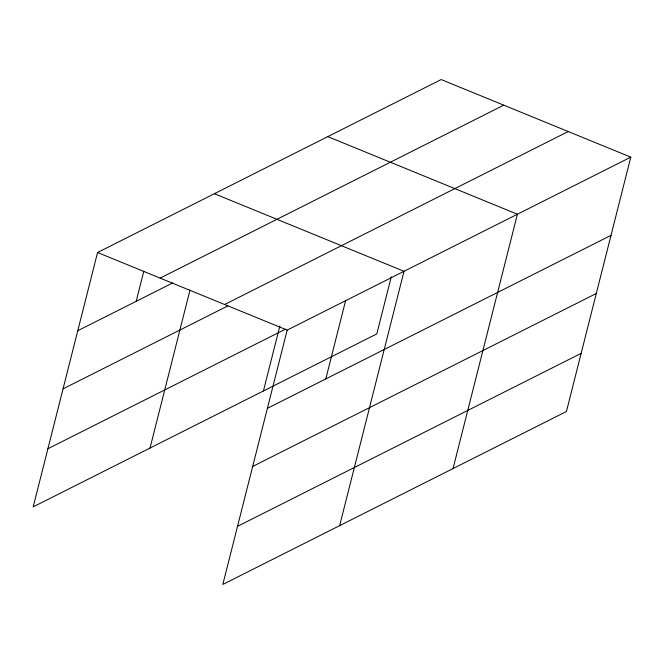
<?xml version="1.0" encoding="UTF-8"?>
<svg xmlns="http://www.w3.org/2000/svg" width="664" height="664" viewBox="0 0 664 664"><rect width="100%" height="100%" fill="white"/><g stroke="black" fill="none" stroke-linecap="round" stroke-linejoin="round"><path stroke-width="1" d="M630.8 157.144L287.18 330.108L222.822 584.444L566.442 411.489L630.8 157.144L441.178 79.555L97.558 252.511L33.2 506.856L376.82 333.892L391.27 276.78M136.178 301.332L143.797 271.252M150.031 448.051L190.028 289.969M263.425 390.971L279.901 325.866M325.8 378.928L345.595 300.701M339.653 525.639L404.011 271.294L214.389 193.705M453.047 468.56L517.405 214.223L327.784 136.626M160.132 278.116L503.752 105.161M77.763 330.738L172.69 282.955M224.606 304.502L568.226 131.538M63.055 388.855L227.827 305.921M47.908 448.739L285.503 329.145M267.384 408.327L611.005 235.363M252.677 466.452L596.297 293.488M237.529 526.328L581.149 353.364M97.558 252.511L287.18 330.108"/></g></svg>
